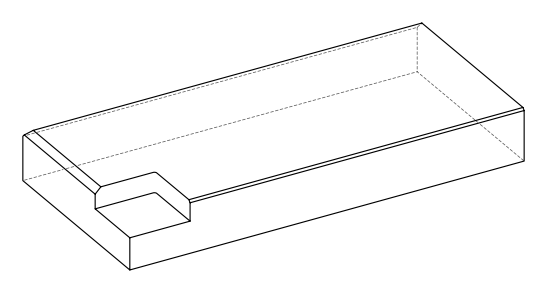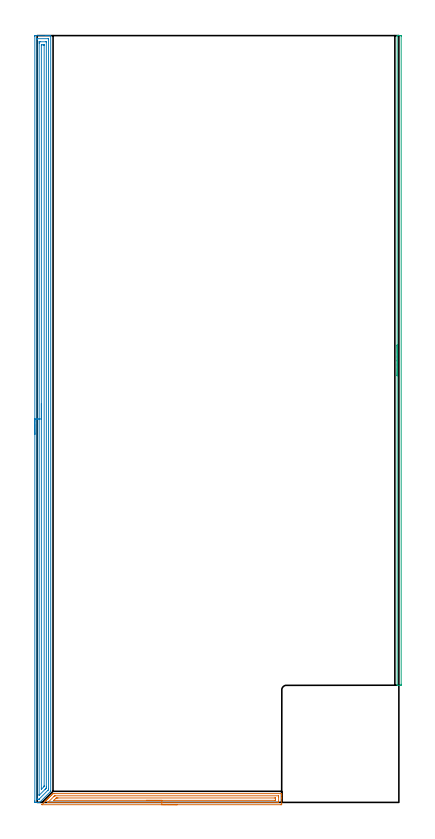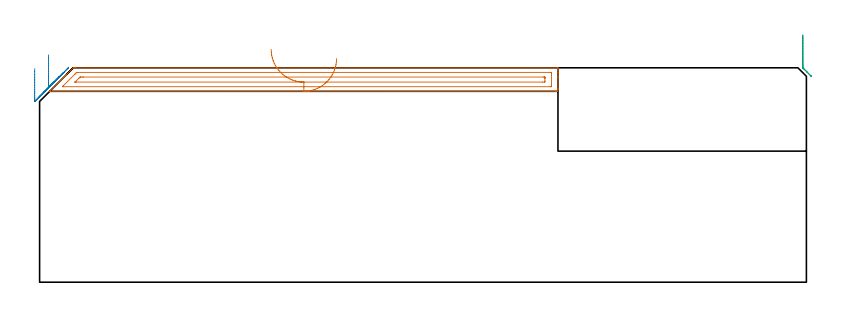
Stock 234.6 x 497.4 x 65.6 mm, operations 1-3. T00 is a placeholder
(PLAN: 4 operations, 1 tool changes, 79.7 min)
(1 AREA_MILL | FG_CHAMFER_SURFACE | UGT0205_001 | 3.85 min | 4219 mm3)
(2 AREA_MILL_1 | FG_CHAMFER_SURFACE_1 | UGT0205_001 | 16.07 min | 26179 mm3)
(3 AREA_MILL_2 | FG_CHAMFER_SURFACE_2 | UGT0205_001 | 3.53 min | 1427 mm3)
(4 MILL_CORNER_NOTCH_RECTANGULAR | CORNER_NOTCH_RECTANGULAR | NXT0201_008 | Follow Part, ap 1.5, ae 75% | 56.23 min | 147098 mm3)
(TOOL UGT0205_001 | Chamfer Mill 20 x 3 x 45 deg. | D20 FL50 Z2)
(TOOL NXT0201_008 | ENDMILL 6mm [2P460-0600-NA 1630] | D6 FL26 Z6)
(OP 1 AREA_MILL)
G17 G21 G94 G90
T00 M6
G54
G17 G0 G90 X90.85 Y-1.5 S1061 M3
G43 Z75.6 H0
Z68.4
G94 G1 X90.812 Z67.528 F250.
X90.698 Z66.663
X90.509 Z65.812
X90.247 Z64.98
X89.913 Z64.174
X89.51 Z63.4
X89.042 Z62.664
X88.51 Z61.972
X87.921 Z61.329
X87.278 Z60.74
X86.586 Z60.208
X85.85 Z59.74
X85.076 Z59.337
X84.27 Z59.003
X83.438 Z58.741
X82.586 Z58.552
X81.722 Z58.438
X80.85 Z58.4
X3.252
X3.223 Y-1.499 Z58.401
X3.118 Y-1.492 Z58.406
X3.164 Y-1.44 Z58.458
X3.252 Y-1.347 Z58.55
X4.286 Y-0.314 Z59.585
X5.371 Y0.772 Z60.67
X5.482 Y0.884 Z60.78
X5.822 Y1.222 Z61.122
X6.029 Y1.429 Z61.329
X6.257 Y1.657 Z61.556
X6.374 Y1.776 Z61.672
X6.735 Y2.135 Z62.035
X6.901 Y2.301 Z62.201
X7.435 Y2.838 Z62.732
X7.712 Y3.112 Z63.012
X7.773 Y3.173 Z63.073
X8.32 Y3.723 Z63.617
X8.604 Y4.004 Z63.904
X8.618 Y4.018 Z63.918
X9.205 Y4.608 Z64.503
X9.496 Y4.896 Z64.796
X10.248 Y5.648 Z65.546
X10.305 Y5.7 Z65.583
X10.834 Z65.6
X158.448
X158.59 Y5.697 Z65.588
X158.593 Y5.681 Z65.572
X158.6 Y5.357 Z65.256
Y4.917 Z64.816
Y4.313 Z64.208
Y3.126 Z63.022
Y2.542 Z62.436
Y-0.706 Z59.19
X158.597 Y-0.998 Z58.899
X158.592 Y-1.491 Z58.405
X158.502 Y-1.494 Z58.403
X158.002 Y-1.5 Z58.4
X80.85
Y-0.086 Z59.814
X7.239
X7.079 Y-0.084 Z59.816
X7. Y-0.08 Z59.82
X6.982 Y-0.077 Z59.823
X6.986 Y-0.071 Z59.829
X7.015 Y-0.037 Z59.863
X7.101 Y0.051 Z59.951
X7.189 Y0.139 Z60.039
X10.834 Y3.784 Z63.684
X11.101 Y4.047 Z63.947
X11.315 Y4.253 Z64.153
X11.352 Y4.279 Z64.179
X11.402 Y4.282 Z64.182
X11.509 Y4.284 Z64.184
X11.726 Y4.286 Z64.186
X156.439 Y4.285 Z64.185
X156.535 Y4.282 Z64.182
X156.58 Y4.279 Z64.179
X156.59 Y4.274 Z64.174
X156.594 Y4.258 Z64.158
X156.598 Y4.162 Z64.062
X156.6 Y3.934 Z63.834
Y3.428 Z63.328
X156.599 Y0.395 Z60.295
X156.59 Y0.014 Z59.914
X156.587 Y-0.079 Z59.821
X156.542 Y-0.082 Z59.818
X156.434 Y-0.084 Z59.816
X156.218 Y-0.086 Z59.814
X80.85
Y1.328 Z61.228
X11.165 Y1.329 Z61.229
X10.839 Y1.33 Z61.23
X10.834 Y1.331 Z61.231
X10.833 Y1.332 Z61.232
X10.834 Y1.334 Z61.234
X12.043 Y2.542 Z62.442
X12.333 Y2.825 Z62.725
X12.375 Y2.863 Z62.763
X12.452 Y2.866 Z62.766
X12.617 Y2.869 Z62.769
X13.178 Y2.871 Z62.771
X13.509
X154.103
X154.434 Y2.87 Z62.77
X154.544 Y2.867 Z62.767
X154.579 Y2.865 Z62.765
X154.59 Y2.854 Z62.754
X154.594 Y2.816 Z62.716
X154.598 Y2.707 Z62.607
X154.6 Y2.542 Z62.442
Y2.378 Z62.278
X154.599 Y1.657 Z61.557
X154.598 Y1.495 Z61.395
X154.59 Y1.335 Z61.235
X154.434 Y1.333 Z61.233
X153.873 Y1.329 Z61.229
X80.85 Y1.328 Z61.228
X79.978 Z61.266
X79.114 Z61.38
X78.262 Z61.569
X77.43 Z61.831
X76.624 Z62.165
X75.85 Z62.568
X75.114 Z63.037
X74.422 Z63.568
X73.779 Z64.157
X73.19 Z64.801
X72.658 Z65.493
X72.19 Z66.228
X71.787 Z67.002
X71.453 Z67.808
X71.191 Z68.64
X71.002 Z69.492
X70.888 Z70.357
X70.85 Z71.228
G0 Z75.6
M5
M2
(OP 2 AREA_MILL_1)
G17 G21 G94 G90
T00 M6
G54
G17 G0 G90 X-1.5 Y238.65 S1061 M3
G43 Z75.6 H0
Z65.3
G94 G1 Y238.688 Z64.428 F250.
Y238.802 Z63.564
Y238.991 Z62.712
Y239.253 Z61.88
Y239.587 Z61.074
Y239.99 Z60.3
Y240.458 Z59.564
Y240.99 Z58.872
Y241.579 Z58.229
Y242.222 Z57.64
Y242.914 Z57.109
Y243.65 Z56.64
Y244.424 Z56.237
Y245.23 Z55.903
Y246.062 Z55.641
Y246.914 Z55.452
Y247.778 Z55.338
Y248.65 Z55.3
Y496.676
X-1.494 Y497.224 Z55.304
X-1.492 Y497.29 Z55.306
X-1.419 Y497.3 Z55.378
X5.834 Z62.629
X6.362 Z63.159
X6.708 Z63.504
X7.236 Z64.032
X7.582 Z64.377
X8.527 Z65.327
X8.666 Y497.297 Z65.458
X8.797 Y497.29 Z65.588
X8.8 Y497.123 Z65.6
Y7.327
X8.796 Y7.205 Z65.589
X8.732 Y7.13 Z65.528
X8.456 Y6.855 Z65.255
X1.757 Y0.155 Z58.554
X1.626 Y0.028 Z58.423
X1.592 Y0.002 Z58.388
X1.383 Y0. Z58.181
X0.592 Z57.386
X-0.629 Z56.168
X-1.088 Z55.707
X-1.156 Y0.002 Z55.638
X-1.492 Y0.01 Z55.303
X-1.496 Y0.276 Z55.301
X-1.499 Y0.624
X-1.5 Y0.976 Z55.3
Y248.65
X-0.086 Z56.714
X-0.085 Y494.888 Z56.715
X-0.083 Y495.235 Z56.717
X-0.081 Y495.277 Z56.719
X-0.08 Y495.29 Z56.72
X-0.052 Y495.292 Z56.748
X0.055 Y495.297 Z56.855
X0.19 Y495.3 Z56.99
X7.18 Z63.98
X7.336 Y495.297 Z64.136
X7.368 Y495.293 Z64.168
X7.379 Y495.29 Z64.179
X7.381 Y495.28 Z64.181
X7.383 Y495.243 Z64.183
X7.385 Y495.089 Z64.185
Y8.869
X7.384 Y8.668 Z64.184
X7.38 Y8.322 Z64.18
X7.379 Y8.24 Z64.179
X7.334 Y8.191 Z64.134
X7.255 Y8.109 Z64.055
X6.925 Y7.774 Z63.725
X6.815 Y7.665 Z63.615
X1.466 Y2.316 Z58.266
X1.201 Y2.06 Z58.001
X1.161 Y2.022 Z57.961
X1.111 Y2.01 Z57.911
X0.991 Y2.004 Z57.791
X0.592 Y2.001 Z57.392
X0.12 Y2. Z56.92
X-0.036 Y2.003 Z56.764
X-0.068 Y2.007 Z56.732
X-0.079 Y2.01 Z56.721
X-0.081 Y2.02 Z56.719
X-0.083 Y2.057 Z56.717
X-0.085 Y2.211 Z56.715
X-0.086 Y248.65 Z56.714
X1.328 Z58.128
X1.329 Y492.347 Z58.129
X1.331 Y493.101 Z58.131
X1.333 Y493.237 Z58.133
X1.335 Y493.279 Z58.135
X1.369 Y493.29 Z58.169
X1.466 Y493.292 Z58.266
X2.145 Y493.299 Z58.945
X5.834 Z62.634
X5.899 Y493.298 Z62.699
X5.951 Y493.293 Z62.751
X5.962 Y493.29 Z62.762
X5.965 Y493.278 Z62.765
X5.968 Y493.241 Z62.768
X5.971 Y493.101 Z62.771
Y10.316
X5.97 Y9.562 Z62.77
X5.969 Y9.425 Z62.769
X5.965 Y9.287 Z62.765
X5.834 Y9.146 Z62.634
X5.603 Y8.906 Z62.403
X5.369 Y8.668 Z62.169
X5.163 Y8.462 Z61.963
X1.412 Y4.712 Z58.212
X1.368 Y4.672 Z58.168
X1.34 Y4.649 Z58.14
X1.336 Y4.648 Z58.136
X1.334 Y4.673 Z58.134
X1.33 Y4.953 Z58.13
X1.329 Y5.093 Z58.129
Y5.233
X1.328 Y248.65 Z58.128
X2.743 Z59.543
Y491.061
X2.744 Y491.189 Z59.544
X2.748 Y491.274 Z59.548
X2.75 Y491.29 Z59.55
X2.757 Y491.293 Z59.557
X2.783 Y491.296 Z59.583
X3.213 Y491.3 Z60.013
X4.1 Z60.9
X4.513 Y491.29 Z61.313
X4.551 Y491.283 Z61.351
X4.554 Y491.251 Z61.354
X4.556 Y491.203 Z61.356
X4.557 Y491.155 Z61.357
Y490.832
Y10.869
X4.555 Y10.456 Z61.355
X4.552 Y10.336 Z61.352
X4.55 Y10.311 Z61.35
X4.532 Y10.289 Z61.332
X4.496 Y10.248 Z61.296
X4.393 Y10.143 Z61.193
X2.92 Y8.668 Z59.72
X2.857 Y8.608 Z59.657
X2.817 Y8.571 Z59.617
X2.753 Y8.513 Z59.553
X2.748 Y8.596 Z59.548
X2.745 Y8.668 Z59.545
X2.743 Y8.829 Z59.543
Y9.149
Y248.65
Y249.522 Z59.581
Y250.386 Z59.695
Y251.238 Z59.883
Y252.07 Z60.146
Y252.876 Z60.48
Y253.65 Z60.882
Y254.386 Z61.351
Y255.078 Z61.882
Y255.721 Z62.472
Y256.31 Z63.115
Y256.842 Z63.807
Y257.31 Z64.543
Y257.713 Z65.317
Y258.047 Z66.122
Y258.309 Z66.955
Y258.498 Z67.806
Y258.612 Z68.671
Y258.65 Z69.543
G0 Z75.6
M5
M2
(OP 3 AREA_MILL_2)
G17 G21 G94 G90
T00 M6
G54
G17 G0 G90 X233.5 Y276.65 S1061 M3
G43 Z75.6 H0
G94 G1 Y276.688 Z74.728 F250.
Y276.802 Z73.863
Y276.991 Z73.012
Y277.253 Z72.18
Y277.587 Z71.374
Y277.99 Z70.6
Y278.458 Z69.864
Y278.99 Z69.172
Y279.579 Z68.529
Y280.222 Z67.939
Y280.914 Z67.408
Y281.65 Z66.94
Y282.424 Z66.537
Y283.23 Z66.203
Y284.062 Z65.941
Y284.913 Z65.752
Y285.778 Z65.638
Y286.65 Z65.6
Y497.124
X233.502 Y497.29 Z65.588
X233.665 Y497.299 Z65.427
X233.832 Y497.3 Z65.267
X234.105 Z64.994
X234.8 Z64.295
X236.026 Z63.071
X236.091 Y497.297 Z63.005
X236.1 Y496.91 Z63.
Y76.623
X236.099 Y76.39 Z63.001
X236.091 Y76.003 Z63.005
X236.026 Y76. Z63.071
X234.8 Z64.295
X233.832 Z65.267
X233.665 Y76.001 Z65.427
X233.502 Y76.01 Z65.588
X233.5 Y76.176 Z65.6
Y286.65
Y287.522 Z65.638
Y288.386 Z65.752
Y289.238 Z65.941
Y290.07 Z66.203
Y290.876 Z66.537
Y291.65 Z66.94
Y292.386 Z67.408
Y293.078 Z67.939
Y293.721 Z68.529
Y294.31 Z69.172
Y294.842 Z69.864
Y295.31 Z70.6
Y295.713 Z71.374
Y296.047 Z72.18
Y296.309 Z73.012
Y296.498 Z73.863
Y296.612 Z74.728
Y296.65 Z75.6
M5
M2
